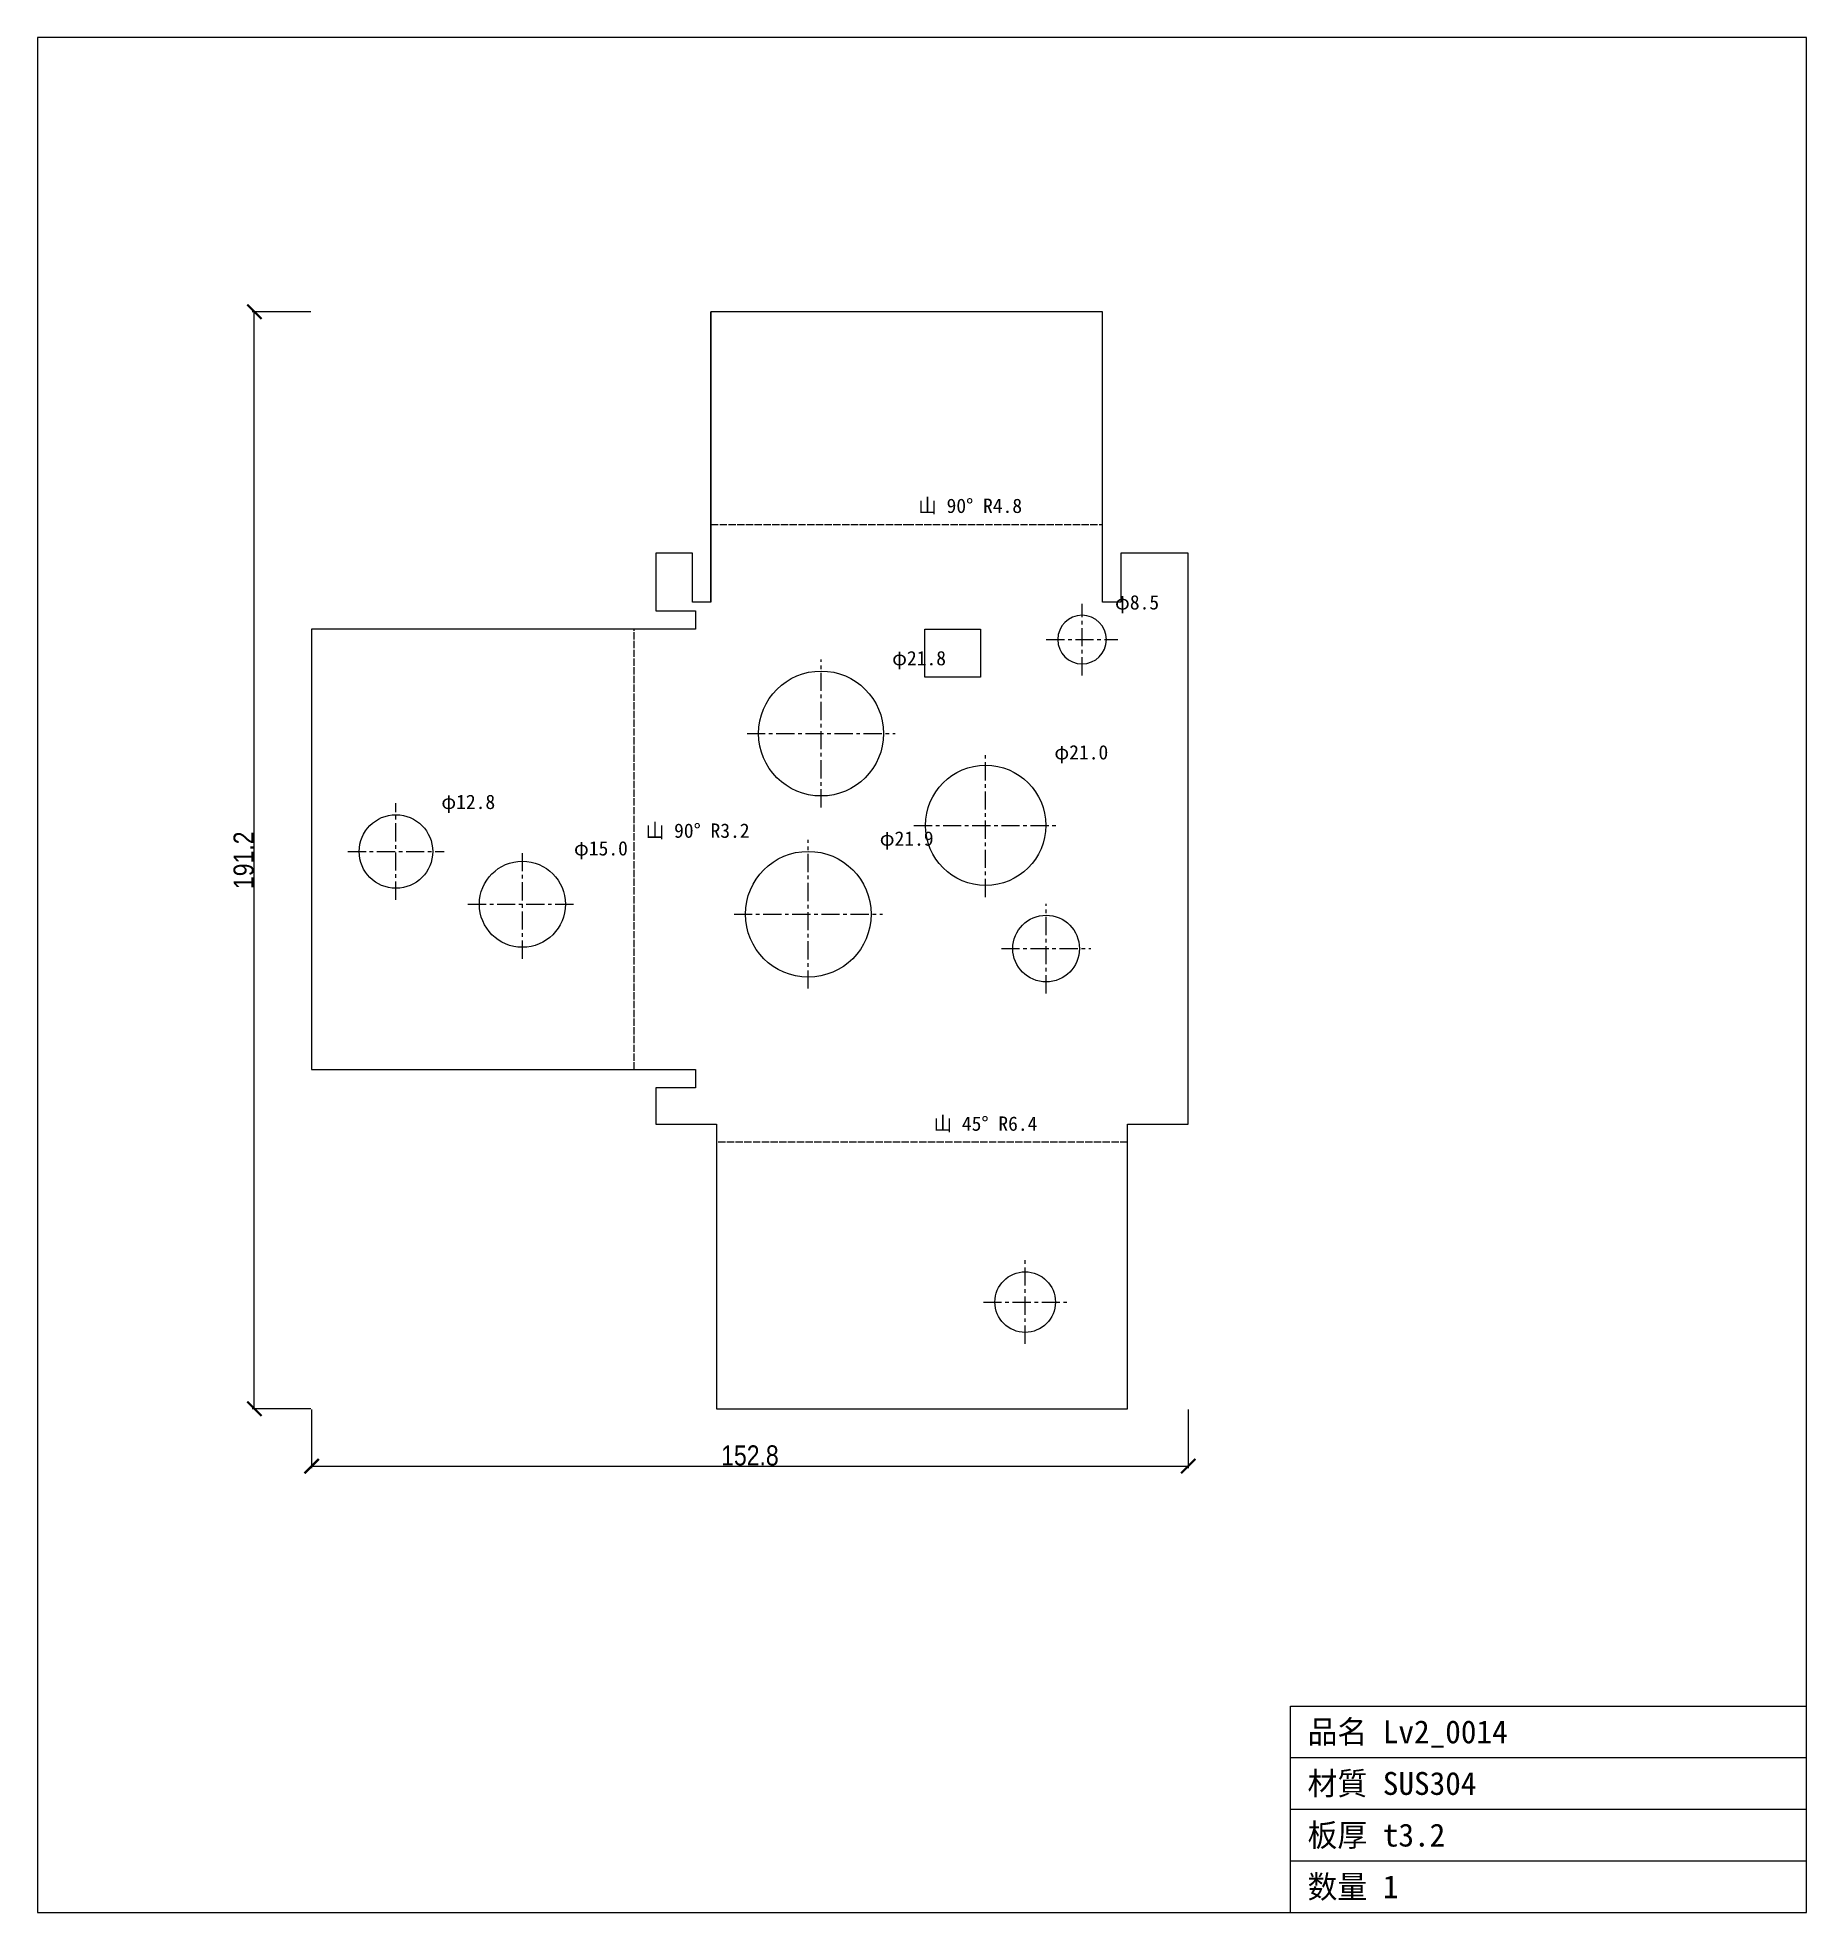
# Model space of a CAD drawing. Header units: millimetres. Extents: x -108 to 201, y -137 to 189.
import ezdxf

# ---------------------------------------------------------------- set-up
doc = ezdxf.new("R2010")
doc.units = ezdxf.units.MM
doc.linetypes.add('CENTER', pattern=[5.08, 3.175, -0.635, 0.635, -0.635])
doc.linetypes.add('DASHED', pattern=[1.524, 1.27, -0.254])
doc.styles.add('OpenSansCondensed-Light', font='OpenSansCondensed-Light.ttf')
doc.dimstyles.new('EZDXF', dxfattribs={"dimtxt": 0.25, "dimasz": 0.175, "dimexe": 0.375, "dimexo": 0.125, "dimgap": 0.1, "dimtad": 1, "dimlfac": 100, "dimzin": 12, "dimdsep": 46, "dimtxsty": 'OpenSansCondensed-Light', "dimblk": 'ARCHTICK', "dimcen": 2.5, "dimazin": 3, "dimtfac": 0.5, "dimtmove": 2, "dimatfit": 3})

# ---------------------------------------------------------------- blocks, each defined once
blk = doc.blocks.new('HOLE_D11_62')
blk.add_circle((0, 0), 5.81)
blk = doc.blocks.new('HOLE_D20_99')
blk.add_circle((0, 0), 10.49)
blk = doc.blocks.new('_ARCHTICK')
at = {"color": 0, "linetype": 'BYBLOCK', "const_width": 0.15}
blk.add_lwpolyline([(-0.5, -0.5), (0.5, 0.5)], dxfattribs=at)

msp = doc.modelspace()

# ---------------------------------------------------------------- linework, layer by layer
at = {"color": 7, "linetype": 'CONTINUOUS'}
for p, q in [((200.63, 189.44), (-107.81, 189.44)), ((-107.81, 189.44), (-107.81, -137.41)), ((200.63, -137.41), (200.63, 189.44)), ((45.65, 141.63), (9.61, 141.63)), ((9.61, 141.63), (9.61, 91.03)), ((9.61, 91.03), (9.61, 141.63)), ((57.14, 141.63), (45.64, 141.64)), ((77.86, 141.63), (57.14, 141.63)), ((77.86, 109.07), (77.86, 141.63)), ((77.86, 91.03), (77.86, 109.07)), ((6.41, 99.53), (0, 99.53)), ((0, 99.53), (0, 97.51)), ((6.41, 97.5), (6.41, 99.53)), ((92.82, 99.53), (81.06, 99.53)), ((81.06, 99.53), (81.06, 95.9)), ((92.82, 0), (92.82, 99.53)), ((0, 97.51), (0, 96.99)), ((0, 96.99), (0, 95.47)), ((0, 95.47), (0, 89.5)), ((6.41, 91.03), (6.41, 97.5)), ((81.06, 95.9), (81.06, 94.88)), ((81.06, 94.88), (81.06, 91.03)), ((0, 89.5), (6.9, 89.5)), ((9.61, 91.03), (6.41, 91.03)), ((6.9, 89.5), (6.9, 86.3)), ((81.06, 91.03), (77.86, 91.03)), ((-41.85, 86.3), (-60.01, 86.3)), ((-60.01, 86.3), (-60.01, 9.55)), ((-17.7, 86.3), (-41.85, 86.3)), ((-9.46, 86.3), (-17.7, 86.3)), ((6.9, 86.3), (-9.46, 86.3)), ((46.88, 82.81), (46.88, 86.28)), ((46.88, 86.28), (56.61, 86.28)), ((56.61, 86.28), (56.61, 77.95)), ((46.88, 77.95), (46.88, 82.81)), ((52.71, 77.95), (46.88, 77.95)), ((53.35, 77.95), (52.71, 77.95)), ((56.61, 77.95), (53.35, 77.95)), ((-60.01, 9.55), (-23.51, 9.55)), ((-23.51, 9.55), (6.9, 9.55)), ((6.9, 9.55), (6.9, 6.35)), ((6.9, 6.35), (0, 6.35)), ((0, 6.35), (0, 3.22)), ((0, 3.22), (0, 0)), ((0, 0), (3.64, 0)), ((3.64, 0), (4.36, 0)), ((4.37, 0), (5.98, 0)), ((5.98, 0), (10.6, 0)), ((10.6, 0), (10.6, -49.6)), ((82.22, -49.6), (82.21, 0)), ((82.22, 0), (84.88, 0)), ((84.89, 0), (85.6, 0)), ((85.6, 0), (87.26, 0)), ((87.26, 0), (92.82, 0)), ((10.6, -49.6), (82.22, -49.6)), ((110.63, -137.41), (110.63, -101.41)), ((110.63, -101.41), (200.63, -101.41)), ((110.63, -110.41), (200.63, -110.41)), ((110.63, -119.41), (200.63, -119.41)), ((110.63, -128.41), (200.63, -128.41)), ((-107.81, -137.41), (200.63, -137.41))]:
    msp.add_line(p, q, dxfattribs=at)
at = {"color": 1, "linetype": 'DASHED'}
for p, q in [((9.61, 104.56), (43.74, 104.56)), ((43.74, 104.56), (77.86, 104.56)), ((-3.77, 47.93), (-3.77, 86.3)), ((-3.77, 9.55), (-3.77, 47.93)), ((82.22, -3.14), (10.6, -3.14))]:
    msp.add_line(p, q, dxfattribs=at)
at = {"color": 1, "linetype": 'CENTER'}
for p, q in [((74.32, 78.25), (74.32, 90.73)), ((68.08, 84.49), (80.56, 84.49)), ((28.81, 55.21), (28.81, 81)), ((15.91, 68.11), (41.7, 68.11)), ((57.5, 39.6), (57.5, 64.59)), ((-45.31, 39.14), (-45.31, 55.95)), ((26.58, 23.65), (26.58, 49.56)), ((45, 52.1), (69.99, 52.1)), ((-53.71, 47.54), (-36.9, 47.54)), ((-23.27, 28.85), (-23.27, 47.85)), ((-32.77, 38.35), (-13.77, 38.35)), ((13.63, 36.61), (39.54, 36.61)), ((68.05, 22.81), (68.05, 38.43)), ((60.24, 30.62), (75.86, 30.62)), ((64.4, -38.28), (64.4, -23.72)), ((57.12, -31), (71.68, -31))]:
    msp.add_line(p, q, dxfattribs=at)
at = {"color": 7, "linetype": 'CONTINUOUS'}
for centre, radius in [((28.81, 68.11), 10.89), ((28.81, 68.11), 10.89), ((-45.31, 47.54), 6.41), ((-23.27, 38.35), 7.5), ((26.58, 36.61), 10.96), ((64.4, -31), 5.28)]:
    msp.add_circle(centre, radius, dxfattribs=at)
for start, end in [(0, 180), (180, 0)]:
    msp.add_arc((74.32, 84.49), 4.24, start, end, dxfattribs=at)

# ---------------------------------------------------------------- block references
for name, p in [('HOLE_D20_99', (57.5, 52.1)), ('HOLE_D11_62', (68.05, 30.62))]:
    msp.add_blockref(name, p, dxfattribs=at)

# ---------------------------------------------------------------- texts
at = {"color": 2}
for s, height, p in [('山 90° R4.8', 2.5, (45.74, 106.56)), ('φ8.5', 2.5, (80.06, 89.73)), ('φ21.8', 2.5, (41.2, 80)), ('φ21.0', 2.5, (69.49, 63.59)), ('φ12.8', 2.5, (-37.4, 54.95)), ('山 90° R3.2', 2.5, (-1.77, 49.93)), ('φ15.0', 2.5, (-14.27, 46.85)), ('φ21.9', 2.5, (39.04, 48.56)), ('山 45° R6.4', 2.5, (48.41, -1.14)), ('品名 Lv2_0014', 4, (113.63, -107.91)), ('材質 SUS304', 4, (113.63, -116.91)), ('板厚 t3.2', 4, (113.63, -125.91)), ('数量 1', 4, (113.63, -134.91))]:
    msp.add_text(s, height=height, dxfattribs=at).set_placement(p)

# ---------------------------------------------------------------- dimensions: what is measured, and where the dimension line sits
at = {"color": 8}
msp.add_linear_dim(base=(-70.01, -49.6), p1=(-60.01, -49.6), p2=(-60.01, 141.63), angle=90, dimstyle='EZDXF', override={"dimtxt": 3.5, "dimasz": 2.5, "dimdec": 1, "dimlfac": 1}, dxfattribs=at).render()
msp.add_linear_dim(base=(-60.01, -59.6), p1=(-60.01, -49.6), p2=(92.82, -49.6), dimstyle='EZDXF', override={"dimtxt": 3.5, "dimasz": 2.5, "dimdec": 1, "dimlfac": 1}, dxfattribs=at).render()

doc.saveas('drawing.dxf')
